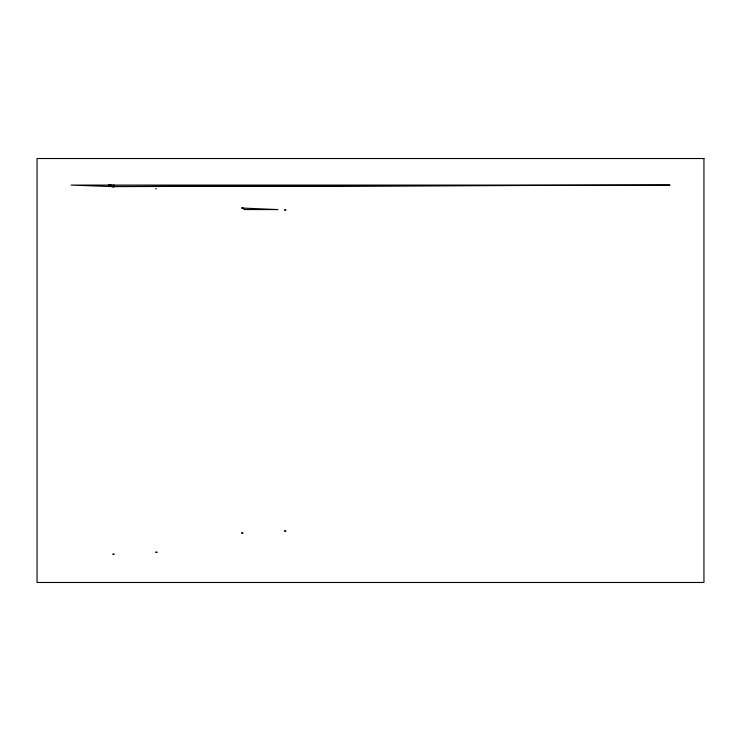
<?xml version="1.0" encoding="UTF-8"?>
<svg xmlns="http://www.w3.org/2000/svg" width="741" height="741" viewBox="0 0 741 741"><rect width="100%" height="100%" fill="white"/><g stroke="black" fill="none" stroke-linecap="round" stroke-linejoin="round"><path stroke-width="1.11" d="M285.229 209.953L284.442 210.009L286.026 209.935M113.577 186.778L112.789 186.834L114.373 186.76M155.703 188.816L156.49 188.76M242.316 207.971L241.529 208.026L277.875 209.573L244.187 209.555L243.113 207.952M669.836 185.083L112.16 186.612L71.164 185.083L669.836 185.083L108.464 186.454M286.026 531.065L284.442 530.991L285.229 531.047M243.113 533.048L241.529 532.974L242.316 533.029M157.287 552.258L155.703 552.184L156.49 552.24M114.373 554.24L112.789 554.166L113.577 554.222M113.586 185.37L112.697 185.445L114.373 185.343L113.586 185.37M703.95 158.518L37.05 158.518L37.05 582.482L703.95 582.482L703.95 158.518M109.483 185.065L108.464 185.037L111.335 185.148L109.483 185.065"/></g></svg>
